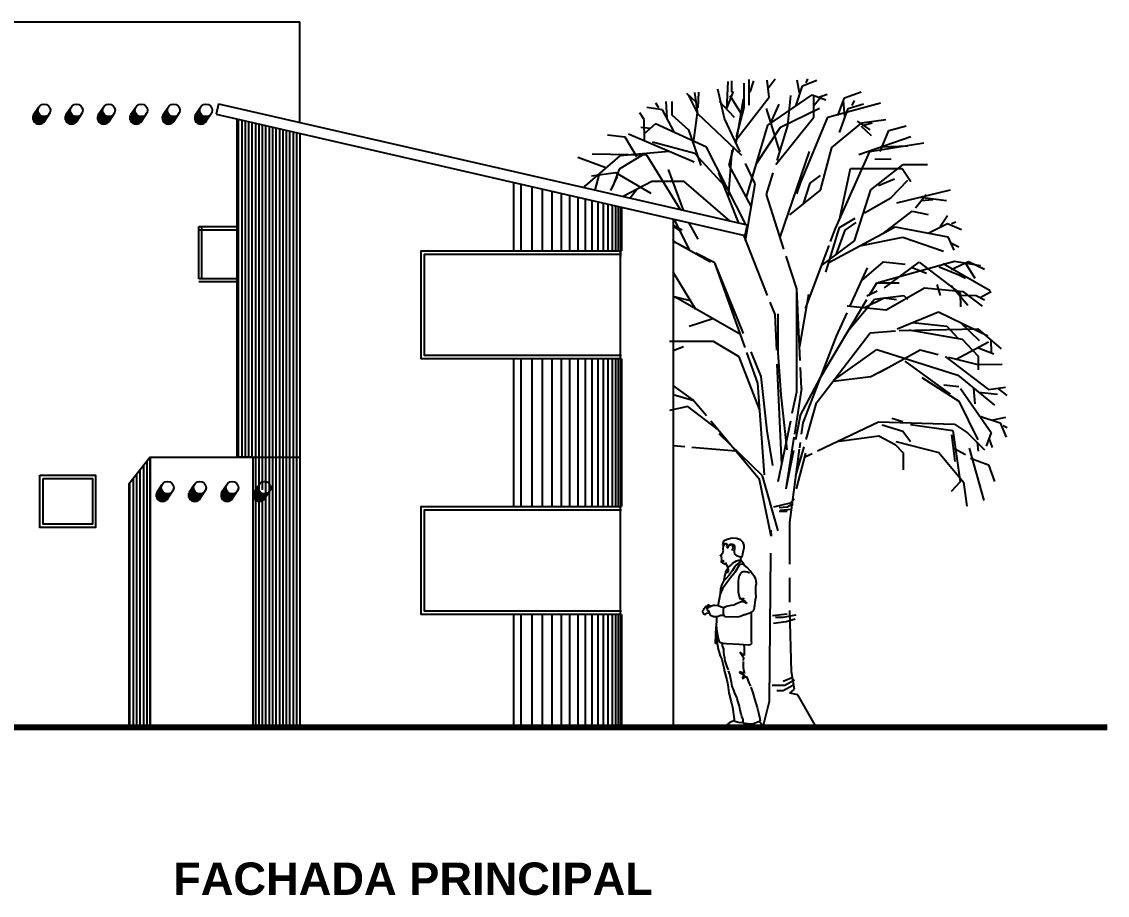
# Model space of a CAD drawing. Header units: millimetres. Extents: x -240.9 to -200.4, y 677.3 to 707.5.
# Drawn here: x -214.04 to -203.98, y 699.38 to 707.48 of the extents above; entities that cross this region are included whole.
import ezdxf

# ---------------------------------------------------------------- set-up
doc = ezdxf.new("R2010")
doc.units = ezdxf.units.MM
doc.header["$LTSCALE"] = 0.25
for name, color, linetype in [('curva', 146, 'Continuous'), ('muro 1', 216, 'Continuous'), ('muro 2', 142, 'Continuous'), ('sombra', 253, 'Continuous'), ('techo', 22, 'Continuous'), ('terreno', 156, 'Continuous'), ('texto', 242, 'Continuous'), ('ventanas', 160, 'Continuous')]:
    doc.layers.add(name, color=color, linetype=linetype)
doc.layers.add('guia', color=120, linetype='Continuous', plot=False)
doc.layers.add('linea de tierra', color=7, linetype='Continuous', lineweight=80)
doc.styles.add('fachada', font='swissbo.ttf')
pattern_1 = [(90, (-53.967741, 7.107776), (-0.0127, 8e-19), [])]
pattern_2 = [(90, (-55.1111, 10.607082), (-0.0127, 8e-19), [])]
pattern_3 = [(90, (-54.5111, 10.607082), (-0.0127, 8e-19), [])]

# ---------------------------------------------------------------- blocks, each defined once
blk = doc.blocks.new('H33')
at = {"linetype": 'Continuous'}
for p, q in [((-0.168, 1.721), (-0.179, 1.687)), ((-0.134, 1.737), (-0.168, 1.721)), ((-0.089, 1.748), (-0.134, 1.737)), ((-0.049, 1.745), (-0.089, 1.748)), ((-0.01, 1.733), (-0.049, 1.745)), ((0.012, 1.709), (-0.01, 1.733)), ((-0.197, 1.587), (-0.176, 1.612)), ((-0.179, 1.687), (-0.17, 1.68)), ((-0.176, 1.612), (-0.169, 1.639)), ((-0.171, 1.643), (-0.17, 1.68)), ((-0.169, 1.639), (-0.171, 1.643)), ((-0.17, 1.68), (-0.15, 1.703)), ((-0.15, 1.703), (-0.144, 1.699)), ((-0.144, 1.699), (-0.136, 1.684)), ((-0.136, 1.684), (-0.14, 1.669)), ((-0.14, 1.669), (-0.128, 1.658)), ((-0.128, 1.658), (-0.113, 1.688)), ((-0.113, 1.688), (-0.099, 1.696)), ((-0.099, 1.696), (-0.084, 1.694)), ((-0.096, 1.676), (-0.092, 1.681)), ((-0.092, 1.681), (-0.086, 1.681)), ((-0.087, 1.643), (-0.088, 1.634)), ((-0.081, 1.655), (-0.087, 1.643)), ((-0.086, 1.681), (-0.083, 1.676)), ((-0.084, 1.694), (-0.068, 1.682)), ((-0.083, 1.676), (-0.08, 1.665)), ((-0.08, 1.665), (-0.081, 1.655)), ((-0.066, 1.658), (-0.07, 1.627)), ((-0.07, 1.627), (-0.067, 1.602)), ((-0.068, 1.682), (-0.066, 1.658)), ((0.004, 1.575), (0.022, 1.663)), ((0.022, 1.68), (0.012, 1.709)), ((0.022, 1.663), (0.022, 1.68)), ((-0.196, 1.584), (-0.197, 1.587)), ((-0.185, 1.58), (-0.196, 1.584)), ((-0.189, 1.529), (-0.186, 1.532)), ((-0.175, 1.516), (-0.189, 1.529)), ((-0.187, 1.561), (-0.183, 1.563)), ((-0.184, 1.553), (-0.187, 1.561)), ((-0.187, 1.531), (-0.184, 1.553)), ((-0.186, 1.569), (-0.185, 1.58)), ((-0.183, 1.563), (-0.186, 1.569)), ((-0.186, 1.532), (-0.174, 1.537)), ((-0.156, 1.507), (-0.175, 1.516)), ((-0.174, 1.537), (-0.163, 1.542)), ((-0.141, 1.503), (-0.148, 1.523)), ((-0.103, 1.497), (-0.086, 1.514)), ((-0.086, 1.514), (-0.064, 1.531)), ((-0.067, 1.602), (-0.049, 1.589)), ((-0.064, 1.531), (-0.048, 1.538)), ((-0.027, 1.521), (-0.051, 1.5)), ((-0.049, 1.589), (-0.022, 1.58)), ((-0.048, 1.538), (-0.026, 1.545)), ((0, 1.537), (-0.027, 1.521)), ((-0.026, 1.545), (-0.007, 1.549)), ((-0.022, 1.58), (0.004, 1.575)), ((-0.007, 1.549), (-0.005, 1.576)), ((-0.007, 1.549), (0, 1.537)), ((0, 1.537), (0.021, 1.511)), ((0.021, 1.511), (0.008, 1.507)), ((-0.14, 1.505), (-0.156, 1.507)), ((-0.155, 1.396), (-0.146, 1.428)), ((-0.147, 1.437), (-0.145, 1.449)), ((-0.146, 1.428), (-0.147, 1.437)), ((-0.134, 1.428), (-0.146, 1.427)), ((-0.145, 1.449), (-0.135, 1.462)), ((-0.136, 1.494), (-0.141, 1.503)), ((-0.126, 1.476), (-0.136, 1.494)), ((-0.135, 1.462), (-0.129, 1.469)), ((-0.127, 1.446), (-0.134, 1.428)), ((-0.129, 1.469), (-0.126, 1.476)), ((-0.129, 1.469), (-0.126, 1.461)), ((-0.126, 1.461), (-0.127, 1.446)), ((-0.126, 1.476), (-0.103, 1.497)), ((-0.105, 1.424), (-0.117, 1.405)), ((-0.086, 1.45), (-0.105, 1.424)), ((-0.077, 1.416), (-0.103, 1.382)), ((-0.068, 1.479), (-0.086, 1.45)), ((-0.065, 1.431), (-0.077, 1.416)), ((-0.051, 1.5), (-0.068, 1.479)), ((-0.026, 1.493), (-0.065, 1.431)), ((-0.012, 1.504), (-0.029, 1.502)), ((-0.029, 1.502), (-0.024, 1.499)), ((-0.024, 1.499), (-0.026, 1.493)), ((-0.012, 1.421), (-0.025, 1.4)), ((0.008, 1.507), (-0.012, 1.504)), ((-0.001, 1.432), (-0.012, 1.421)), ((0.012, 1.438), (-0.001, 1.432)), ((0.034, 1.437), (0.012, 1.438)), ((0.023, 1.5), (0.016, 1.509)), ((0.052, 1.476), (0.023, 1.5)), ((0.054, 1.435), (0.034, 1.437)), ((0.079, 1.445), (0.052, 1.476)), ((0.073, 1.425), (0.054, 1.435)), ((0.097, 1.42), (0.079, 1.445)), ((0.117, 1.393), (0.097, 1.42)), ((-0.193, 1.278), (-0.18, 1.32)), ((-0.18, 1.32), (-0.162, 1.357)), ((-0.156, 1.311), (-0.179, 1.279)), ((-0.162, 1.357), (-0.155, 1.396)), ((-0.15, 1.369), (-0.162, 1.357)), ((-0.132, 1.343), (-0.156, 1.311)), ((-0.117, 1.405), (-0.15, 1.369)), ((-0.103, 1.382), (-0.132, 1.343)), ((-0.031, 1.375), (-0.034, 1.35)), ((-0.034, 1.35), (-0.034, 1.318)), ((-0.034, 1.318), (-0.033, 1.276)), ((-0.025, 1.4), (-0.031, 1.375)), ((0.13, 1.372), (0.117, 1.393)), ((0.135, 1.349), (0.13, 1.372)), ((0.132, 1.301), (0.137, 1.33)), ((0.137, 1.33), (0.135, 1.349)), ((-0.217, 1.121), (-0.197, 1.237)), ((-0.197, 1.237), (-0.193, 1.278)), ((-0.189, 1.252), (-0.197, 1.237)), ((-0.179, 1.279), (-0.189, 1.252)), ((-0.033, 1.276), (-0.032, 1.251)), ((-0.032, 1.251), (-0.026, 1.221)), ((-0.026, 1.221), (-0.02, 1.198)), ((0.129, 1.179), (0.133, 1.209)), ((0.13, 1.289), (0.132, 1.301)), ((0.13, 1.277), (0.13, 1.289)), ((0.132, 1.243), (0.13, 1.277)), ((0.133, 1.209), (0.132, 1.243)), ((-0.338, 1.113), (-0.341, 1.102)), ((-0.33, 1.118), (-0.338, 1.113)), ((-0.319, 1.117), (-0.33, 1.118)), ((-0.326, 1.101), (-0.319, 1.117)), ((-0.304, 1.108), (-0.321, 1.097)), ((-0.311, 1.134), (-0.319, 1.117)), ((-0.319, 1.117), (-0.292, 1.112)), ((-0.283, 1.116), (-0.311, 1.134)), ((-0.263, 1.124), (-0.304, 1.108)), ((-0.247, 1.126), (-0.263, 1.124)), ((-0.217, 1.121), (-0.247, 1.126)), ((-0.196, 1.112), (-0.217, 1.121)), ((-0.166, 1.102), (-0.196, 1.112)), ((-0.14, 1.115), (-0.166, 1.102)), ((-0.102, 1.124), (-0.14, 1.115)), ((-0.072, 1.129), (-0.102, 1.124)), ((-0.062, 1.137), (-0.072, 1.129)), ((-0.047, 1.139), (-0.062, 1.137)), ((-0.02, 1.153), (-0.047, 1.139)), ((-0.02, 1.198), (-0.011, 1.183)), ((-0.012, 1.157), (-0.02, 1.153)), ((0.008, 1.159), (-0.012, 1.157)), ((-0.011, 1.183), (0.003, 1.191)), ((0.009, 1.184), (-0.001, 1.176)), ((-0.001, 1.176), (0.001, 1.173)), ((0.001, 1.173), (0.019, 1.172)), ((0.003, 1.191), (0.021, 1.191)), ((0.024, 1.155), (0.008, 1.159)), ((0.021, 1.186), (0.009, 1.184)), ((0.019, 1.172), (0.033, 1.162)), ((0.021, 1.191), (0.021, 1.186)), ((0.044, 1.142), (0.024, 1.155)), ((0.033, 1.162), (0.045, 1.149)), ((0.045, 1.149), (0.044, 1.142)), ((0.117, 1.101), (0.12, 1.112)), ((0.12, 1.112), (0.123, 1.128)), ((0.123, 1.128), (0.129, 1.179)), ((-0.358, 1.081), (-0.366, 1.073)), ((-0.366, 1.073), (-0.351, 1.043)), ((-0.354, 1.081), (-0.358, 1.081)), ((-0.348, 1.097), (-0.355, 1.088)), ((-0.355, 1.088), (-0.354, 1.081)), ((-0.351, 1.043), (-0.349, 1.044)), ((-0.349, 1.044), (-0.345, 1.05)), ((-0.34, 1.097), (-0.348, 1.097)), ((-0.345, 1.05), (-0.341, 1.042)), ((-0.341, 1.102), (-0.34, 1.097)), ((-0.341, 1.042), (-0.336, 1.042)), ((-0.336, 1.042), (-0.331, 1.054)), ((-0.331, 1.054), (-0.306, 1.058)), ((-0.321, 1.097), (-0.326, 1.101)), ((-0.321, 1.097), (-0.32, 1.079)), ((-0.32, 1.079), (-0.305, 1.077)), ((-0.305, 1.077), (-0.306, 1.058)), ((-0.306, 1.058), (-0.294, 1.05)), ((-0.294, 1.05), (-0.296, 1.038)), ((-0.296, 1.038), (-0.26, 1.024)), ((-0.26, 1.024), (-0.239, 1.022)), ((-0.239, 1.022), (-0.228, 1.023)), ((-0.233, 1.022), (-0.234, 0.983)), ((-0.228, 1.023), (-0.194, 1.035)), ((-0.194, 1.035), (-0.166, 1.034)), ((-0.168, 1.09), (-0.166, 1.102)), ((-0.168, 1.075), (-0.168, 1.09)), ((-0.168, 1.055), (-0.168, 1.075)), ((-0.166, 1.034), (-0.168, 1.055)), ((-0.166, 1.034), (-0.161, 1.022)), ((-0.161, 1.022), (-0.037, 1.019)), ((-0.037, 1.019), (-0.011, 1.027)), ((-0.011, 1.027), (0.024, 1.04)), ((0.024, 1.04), (0.032, 1.041)), ((0.032, 1.041), (0.058, 1.052)), ((0.058, 1.052), (0.092, 1.063)), ((0.091, 0.932), (0.09, 1.062)), ((0.092, 1.063), (0.11, 1.074)), ((0.11, 1.074), (0.114, 1.082)), ((0.113, 1.092), (0.117, 1.101)), ((0.114, 1.082), (0.113, 1.092)), ((-0.244, 0.774), (-0.236, 0.927)), ((-0.234, 0.983), (-0.237, 0.944)), ((-0.237, 0.944), (-0.234, 0.91)), ((-0.234, 0.91), (-0.237, 0.823)), ((-0.234, 0.91), (-0.227, 0.867)), ((0.091, 0.808), (0.091, 0.932)), ((-0.237, 0.823), (-0.232, 0.791)), ((-0.227, 0.867), (-0.219, 0.819)), ((-0.219, 0.819), (-0.213, 0.797)), ((0.092, 0.795), (0.091, 0.808)), ((-0.227, 0.772), (-0.244, 0.774)), ((-0.232, 0.791), (-0.227, 0.772)), ((-0.227, 0.772), (-0.219, 0.72)), ((-0.219, 0.72), (-0.199, 0.659)), ((-0.213, 0.797), (-0.205, 0.788)), ((-0.205, 0.788), (-0.195, 0.781)), ((-0.195, 0.781), (-0.185, 0.778)), ((-0.185, 0.778), (-0.174, 0.777)), ((-0.178, 0.752), (-0.18, 0.778)), ((-0.166, 0.719), (-0.178, 0.752)), ((-0.174, 0.777), (-0.141, 0.772)), ((-0.166, 0.695), (-0.166, 0.719)), ((-0.141, 0.772), (-0.025, 0.767)), ((-0.025, 0.767), (0.067, 0.76)), ((0.021, 0.764), (0.023, 0.727)), ((0.023, 0.727), (0.024, 0.691)), ((0.067, 0.76), (0.082, 0.762)), ((0.082, 0.762), (0.089, 0.769)), ((0.089, 0.769), (0.094, 0.779)), ((0.094, 0.779), (0.092, 0.795)), ((-0.199, 0.659), (-0.184, 0.626)), ((-0.184, 0.626), (-0.177, 0.597)), ((-0.164, 0.664), (-0.166, 0.695)), ((-0.158, 0.638), (-0.164, 0.664)), ((-0.152, 0.612), (-0.158, 0.638)), ((-0.143, 0.585), (-0.152, 0.612)), ((-0.014, 0.693), (-0.015, 0.689)), ((-0.015, 0.689), (0.018, 0.643)), ((0.022, 0.662), (-0.014, 0.693)), ((0.015, 0.607), (0.014, 0.582)), ((0.018, 0.643), (0.015, 0.615)), ((0.024, 0.691), (0.022, 0.662)), ((-0.177, 0.597), (-0.165, 0.548)), ((-0.165, 0.548), (-0.159, 0.512)), ((-0.159, 0.512), (-0.139, 0.437)), ((-0.136, 0.557), (-0.143, 0.585)), ((-0.123, 0.528), (-0.136, 0.557)), ((-0.11, 0.489), (-0.121, 0.518)), ((0.026, 0.493), (-0.022, 0.509)), ((-0.022, 0.509), (-0.022, 0.504)), ((-0.022, 0.504), (0.027, 0.478)), ((0.014, 0.582), (0.015, 0.551)), ((0.015, 0.551), (0.02, 0.516)), ((0.02, 0.516), (0.027, 0.495)), ((-0.139, 0.437), (-0.129, 0.39)), ((-0.103, 0.457), (-0.11, 0.489)), ((-0.094, 0.413), (-0.103, 0.457)), ((-0.089, 0.376), (-0.094, 0.413)), ((0.027, 0.478), (0.003, 0.452)), ((0.003, 0.452), (0.008, 0.448)), ((0.008, 0.448), (0.042, 0.469)), ((0.027, 0.495), (0.026, 0.493)), ((0.042, 0.469), (0.053, 0.442)), ((0.053, 0.442), (0.066, 0.408)), ((0.066, 0.408), (0.08, 0.377)), ((-0.129, 0.39), (-0.119, 0.315)), ((-0.119, 0.315), (-0.098, 0.232)), ((-0.073, 0.339), (-0.089, 0.376)), ((-0.06, 0.304), (-0.073, 0.339)), ((-0.045, 0.275), (-0.06, 0.304)), ((0.084, 0.369), (0.096, 0.335)), ((0.096, 0.335), (0.104, 0.314)), ((0.104, 0.314), (0.111, 0.282)), ((-0.098, 0.232), (-0.084, 0.183)), ((-0.041, 0.261), (-0.045, 0.275)), ((-0.032, 0.229), (-0.041, 0.261)), ((-0.021, 0.191), (-0.032, 0.229)), ((0.111, 0.282), (0.117, 0.26)), ((0.117, 0.26), (0.143, 0.179)), ((-0.084, 0.183), (-0.07, 0.071)), ((-0.014, 0.154), (-0.021, 0.191)), ((-0.004, 0.121), (-0.014, 0.154)), ((0.002, 0.095), (-0.004, 0.121)), ((0.143, 0.179), (0.155, 0.13)), ((0.155, 0.13), (0.167, 0.078)), ((-0.218, 0.013), (-0.223, -0.009)), ((-0.149, 0.009), (-0.218, 0.013)), ((-0.109, 0.039), (-0.149, 0.009)), ((-0.072, 0.057), (-0.109, 0.039)), ((-0.07, 0.071), (-0.072, 0.057)), ((-0.061, 0.05), (-0.072, 0.057)), ((-0.041, 0.042), (-0.061, 0.05)), ((-0.015, 0.036), (-0.041, 0.042)), ((0.015, 0.04), (-0.015, 0.036)), ((0.012, 0.067), (0.002, 0.095)), ((0.015, 0.04), (0.012, 0.067)), ((0.016, 0.032), (0.015, 0.04)), ((0.031, 0.03), (0.016, 0.032)), ((0.058, 0.027), (0.031, 0.03)), ((0.083, 0.026), (0.058, 0.027)), ((0.058, 0.027), (0.067, -0.009)), ((0.067, -0.009), (0.07, 0.026)), ((0.118, 0.031), (0.083, 0.026)), ((0.147, 0.042), (0.118, 0.031)), ((0.164, 0.05), (0.147, 0.042)), ((0.164, 0.05), (0.172, 0.057)), ((0.187, 0.018), (0.164, 0.05)), ((0.167, 0.078), (0.172, 0.057)), ((0.197, 0.001), (0.187, 0.018)), ((0.197, -0.009), (0.197, 0.001))]:
    blk.add_line(p, q, dxfattribs=at)

msp = doc.modelspace()

# ---------------------------------------------------------------- hatches: boundary and pattern name
at = {"layer": 'sombra', "ltscale": 0.25}
h = msp.add_hatch(dxfattribs=at)
h.set_pattern_fill('LINE', color=256, scale=0.004, angle=90, style=0)
h.set_pattern_definition(pattern_2)
h.paths.add_polyline_path([(-213.787, 706.618, -0.697125), (-213.889, 706.655, -0.111464), (-213.884, 706.68), (-213.929, 706.613, 0.987212), (-213.827, 706.557, 0.012186), (-213.826, 706.56, 0.00705), (-213.825, 706.561)])
h = msp.add_hatch(dxfattribs=at)
h.set_pattern_fill('LINE', color=256, scale=0.004, angle=90, style=0)
h.set_pattern_definition(pattern_2)
h.paths.add_polyline_path([(-213.487, 706.618, -0.697125), (-213.589, 706.655, -0.111464), (-213.584, 706.68), (-213.629, 706.613, 0.987212), (-213.527, 706.557, 0.012186), (-213.526, 706.56, 0.00705), (-213.525, 706.561)])
h = msp.add_hatch(dxfattribs=at)
h.set_pattern_fill('LINE', color=256, scale=0.004, angle=90, style=0)
h.set_pattern_definition(pattern_2)
h.paths.add_polyline_path([(-213.187, 706.618, -0.697125), (-213.289, 706.655, -0.111464), (-213.284, 706.68), (-213.329, 706.613, 0.987212), (-213.227, 706.557, 0.012186), (-213.226, 706.56, 0.00705), (-213.225, 706.561)])
h = msp.add_hatch(dxfattribs=at)
h.set_pattern_fill('LINE', color=256, scale=0.004, angle=90, style=0)
h.set_pattern_definition(pattern_3)
h.paths.add_polyline_path([(-212.887, 706.618, -0.697125), (-212.989, 706.655, -0.111464), (-212.984, 706.68), (-213.029, 706.613, 0.987212), (-212.927, 706.557, 0.012186), (-212.926, 706.56, 0.00705), (-212.925, 706.561)])
h = msp.add_hatch(dxfattribs=at)
h.set_pattern_fill('LINE', color=256, scale=0.004, angle=90, style=0)
h.set_pattern_definition(pattern_3)
h.paths.add_polyline_path([(-212.587, 706.618, -0.697125), (-212.689, 706.655, -0.111464), (-212.684, 706.68), (-212.729, 706.613, 0.987212), (-212.627, 706.557, 0.012186), (-212.626, 706.56, 0.00705), (-212.625, 706.561)])
h = msp.add_hatch(dxfattribs=at)
h.set_pattern_fill('LINE', color=256, scale=0.004, angle=90, style=0)
h.set_pattern_definition([(90, (-54.2111, 10.607082), (-0.0127, 8e-19), [])])
h.paths.add_polyline_path([(-212.287, 706.618, -0.697125), (-212.389, 706.655, -0.111464), (-212.384, 706.68), (-212.429, 706.613, 0.987212), (-212.327, 706.557, 0.012186), (-212.326, 706.56, 0.00705), (-212.325, 706.561)])
h = msp.add_hatch(dxfattribs=at)
h.set_pattern_fill('LINE', color=256, scale=0.01, angle=90, style=0)
h.set_pattern_definition([(90, (-73.94795, 7.18699), (-0.03175, 2e-18), [])])
h.paths.add_polyline_path([(-212.043, 703.438), (-211.894, 703.438), (-211.461, 703.438), (-211.461, 706.44), (-212.043, 706.574)])
h.paths.add_polyline_path([(-211.461, 703.438), (-211.894, 703.438), (-211.894, 700.937), (-211.461, 700.937)])
h.paths.add_polyline_path([(-211.879, 703.123), (-211.886, 703.113, 19.212031)], flags=16)
h = msp.add_hatch(dxfattribs=at)
h.set_pattern_fill('LINE', color=256, scale=0.01, angle=90, style=0)
h.set_pattern_definition([(90, (-53.96774, 7.107776), (-0.03175, 2e-18), [])])
h.paths.add_polyline_path([(-213.047, 700.937), (-212.848, 700.937), (-212.848, 703.438), (-213.047, 703.189)])
h = msp.add_hatch(dxfattribs=at)
h.set_pattern_fill('LINE', color=256, scale=0.004, angle=90, style=0)
h.set_pattern_definition(pattern_1)
h.paths.add_polyline_path([(-212.644, 703.118, -0.697125), (-212.746, 703.156, -0.111464), (-212.74, 703.181), (-212.786, 703.113, 0.987212), (-212.684, 703.058, 0.012186), (-212.682, 703.06, 0.00705), (-212.682, 703.062)])
h = msp.add_hatch(dxfattribs=at)
h.set_pattern_fill('LINE', color=256, scale=0.004, angle=90, style=0)
h.set_pattern_definition(pattern_1)
h.paths.add_polyline_path([(-212.344, 703.118, -0.697125), (-212.446, 703.156, -0.111464), (-212.44, 703.181), (-212.486, 703.113, 0.987212), (-212.384, 703.058, 0.012186), (-212.382, 703.06, 0.00705), (-212.382, 703.062)])
h = msp.add_hatch(dxfattribs=at)
h.set_pattern_fill('LINE', color=256, scale=0.004, angle=90, style=0)
h.set_pattern_definition(pattern_1)
h.paths.add_polyline_path([(-212.044, 703.118, -0.697125), (-212.146, 703.156, -0.111464), (-212.14, 703.181), (-212.186, 703.113, 0.987212), (-212.084, 703.058, 0.012186), (-212.082, 703.06, 0.00705), (-212.082, 703.062)])
h = msp.add_hatch(dxfattribs=at)
h.set_pattern_fill('LINE', color=256, scale=0.006, angle=90, style=0)
h.set_pattern_definition([(90, (-53.967741, 7.107776), (-0.01905, 1e-18), [])])
h.paths.add_polyline_path([(-211.744, 703.118, -0.697125), (-211.846, 703.156, -0.111464), (-211.84, 703.181), (-211.886, 703.113, 0.987212), (-211.784, 703.058, 0.012186), (-211.782, 703.06, 0.00705), (-211.782, 703.062)])

# ---------------------------------------------------------------- linework, layer by layer
at = {"color": 104}
for p, q in [((-207.502, 706.662), (-207.492, 706.923)), ((-207.458, 706.823), (-207.458, 706.93)), ((-207.341, 706.681), (-207.343, 706.907)), ((-207.296, 706.704), (-207.296, 706.941)), ((-207.288, 706.823), (-207.254, 706.93)), ((-207.111, 706.777), (-207.129, 706.935)), ((-207.12, 706.862), (-207.054, 706.946)), ((-206.828, 706.817), (-206.852, 706.935)), ((-206.802, 706.883), (-206.668, 706.935)), ((-206.754, 706.948), (-206.771, 706.909)), ((-207.788, 706.731), (-207.875, 706.811)), ((-207.776, 706.633), (-207.855, 706.792)), ((-207.773, 706.624), (-207.8, 706.82)), ((-207.769, 706.677), (-207.763, 706.823)), ((-207.525, 706.578), (-207.587, 706.851)), ((-207.501, 706.68), (-207.44, 706.829)), ((-207.122, 706.518), (-206.711, 706.798)), ((-206.936, 706.513), (-206.911, 706.792)), ((-206.864, 706.694), (-206.802, 706.883)), ((-206.711, 706.798), (-206.585, 706.751)), ((-206.696, 706.7), (-206.62, 706.792)), ((-206.696, 706.592), (-206.696, 706.792)), ((-206.657, 706.775), (-206.572, 706.806)), ((-206.411, 706.772), (-206.257, 706.826)), ((-208.164, 706.724), (-208.136, 706.681)), ((-208.057, 706.587), (-208.066, 706.737)), ((-208.01, 706.611), (-208.01, 706.736)), ((-207.432, 706.59), (-207.572, 706.736)), ((-207.371, 706.625), (-207.471, 706.788)), ((-207.421, 706.379), (-207.111, 706.777)), ((-207.417, 706.35), (-207.348, 706.762)), ((-207.094, 706.54), (-207.018, 706.713)), ((-206.567, 706.593), (-206.08, 706.724)), ((-206.475, 706.606), (-206.411, 706.772)), ((-206.41, 706.596), (-206.421, 706.746)), ((-206.377, 706.673), (-206.237, 706.715)), ((-206.322, 706.746), (-206.343, 706.699)), ((-208.269, 706.569), (-208.309, 706.631)), ((-208.1, 706.66), (-208.244, 706.682)), ((-207.987, 706.449), (-208.1, 706.66)), ((-207.855, 706.471), (-208.01, 706.611)), ((-207.813, 706.355), (-207.776, 706.633)), ((-207.363, 706.236), (-207.773, 706.624)), ((-207.413, 706.41), (-207.341, 706.681)), ((-207.011, 706.273), (-207.135, 706.672)), ((-207.049, 706.153), (-206.696, 706.592)), ((-207.004, 706.5), (-206.645, 706.676)), ((-206.82, 705.98), (-206.567, 706.593)), ((-206.46, 706.449), (-206.377, 706.673)), ((-208.209, 706.485), (-208.299, 706.496)), ((-208.163, 706.53), (-208.272, 706.434)), ((-208.265, 706.369), (-208.269, 706.569)), ((-207.69, 706.313), (-208.163, 706.53)), ((-207.38, 706.271), (-207.525, 706.578)), ((-207.321, 705.85), (-207.122, 706.518)), ((-207.228, 706.162), (-207.004, 706.5)), ((-207.037, 706.189), (-206.936, 706.513)), ((-206.529, 706.31), (-206.252, 706.538)), ((-206.296, 706.553), (-206.176, 706.473)), ((-206.257, 706.508), (-206.166, 706.423)), ((-206.252, 706.538), (-206.029, 706.569)), ((-206.245, 706.515), (-206.157, 706.538)), ((-206, 706.469), (-205.84, 706.511)), ((-208.446, 706.406), (-208.609, 706.426)), ((-208.337, 706.224), (-208.446, 706.406)), ((-207.807, 706.174), (-208.415, 706.434)), ((-207.74, 706.145), (-207.855, 706.473)), ((-206.278, 706.246), (-205.798, 706.411)), ((-206.082, 706.274), (-206, 706.469)), ((-207.799, 706.256), (-208.193, 706.361)), ((-207.327, 705.595), (-207.69, 706.313)), ((-207.482, 706.148), (-207.438, 706.314)), ((-206.635, 705.914), (-206.529, 706.31)), ((-206.176, 706.274), (-205.677, 706.355)), ((-206.066, 706.318), (-205.826, 706.325)), ((-208.623, 706.122), (-208.883, 706.219)), ((-208.495, 706.234), (-208.815, 705.956)), ((-208.245, 706.238), (-208.75, 706.249)), ((-208.267, 706.253), (-208.501, 706.108)), ((-208.037, 706.272), (-208.495, 706.234)), ((-207.931, 705.733), (-208.245, 706.238)), ((-207.488, 705.914), (-207.799, 706.256)), ((-207.488, 705.853), (-207.455, 706.286)), ((-207.009, 705.48), (-206.736, 706.274)), ((-206.496, 705.558), (-206.176, 706.274)), ((-206.132, 706.205), (-205.98, 706.201)), ((-208.501, 706.108), (-208.559, 705.953)), ((-207.906, 705.728), (-208.044, 706.105)), ((-207.276, 705.766), (-207.482, 706.148)), ((-207.24, 705.973), (-207.329, 706.162)), ((-206.459, 705.639), (-206.357, 706.116)), ((-206.357, 706.116), (-205.877, 706.116)), ((-206.169, 705.917), (-205.868, 706.154)), ((-205.877, 706.116), (-205.797, 705.996)), ((-205.868, 706.154), (-205.644, 706.154)), ((-208.533, 706.076), (-208.756, 706.045)), ((-208.687, 706.067), (-208.725, 705.915)), ((-208.52, 706.04), (-208.582, 705.911)), ((-208.203, 705.883), (-208.533, 706.076)), ((-208.197, 705.996), (-208.465, 705.856)), ((-207.897, 705.996), (-208.197, 705.996)), ((-207.473, 705.628), (-207.897, 705.996)), ((-207.391, 705.609), (-207.576, 706.076)), ((-207.135, 705.876), (-207.073, 706.075)), ((-206.729, 705.981), (-206.635, 706.051)), ((-206.096, 705.958), (-205.948, 706.02)), ((-205.984, 705.845), (-205.825, 706.006)), ((-208.815, 705.956), (-208.827, 705.939)), ((-208.335, 705.924), (-208.398, 705.84)), ((-207.331, 705.449), (-207.24, 705.973)), ((-206.918, 705.687), (-206.635, 705.914)), ((-206.854, 705.88), (-206.82, 705.98)), ((-206.792, 705.788), (-206.729, 705.981)), ((-206.32, 705.445), (-206.169, 705.917)), ((-205.928, 705.796), (-205.431, 705.919)), ((-206.974, 705.369), (-207.135, 705.876)), ((-206.226, 705.704), (-205.984, 705.845)), ((-205.753, 705.75), (-205.654, 705.875)), ((-205.708, 705.85), (-205.468, 705.818)), ((-205.7, 705.818), (-205.594, 705.829)), ((-206.055, 705.513), (-205.786, 705.721)), ((-205.786, 705.721), (-205.636, 705.689)), ((-207.917, 705.545), (-208, 705.587)), ((-207.85, 705.362), (-207.987, 705.644)), ((-207.83, 705.571), (-207.856, 705.614)), ((-206.46, 705.568), (-206.312, 705.654)), ((-206.406, 705.543), (-206.304, 705.615)), ((-205.637, 705.517), (-205.459, 705.607)), ((-205.524, 705.579), (-205.459, 705.68)), ((-205.459, 705.607), (-205.328, 705.549)), ((-205.38, 705.619), (-205.42, 705.604)), ((-207.936, 705.539), (-208, 705.58)), ((-207.77, 705.459), (-207.83, 705.571)), ((-207.125, 704.939), (-207.346, 705.497)), ((-207.311, 705.564), (-207.317, 705.575)), ((-206.585, 705.153), (-206.46, 705.568)), ((-206.557, 705.243), (-205.944, 705.575)), ((-206.541, 705.438), (-206.496, 705.558)), ((-206.49, 705.316), (-206.406, 705.543)), ((-205.944, 705.575), (-205.455, 705.483)), ((-207.99, 705.436), (-208, 705.457)), ((-207.85, 705.362), (-208, 705.44)), ((-207.654, 705.246), (-207.99, 705.436)), ((-206.775, 704.819), (-206.555, 705.401)), ((-206.627, 705.212), (-206.32, 705.445)), ((-206.271, 705.398), (-205.873, 705.479)), ((-205.873, 705.479), (-205.496, 705.35)), ((-205.455, 705.483), (-205.399, 705.36)), ((-205.433, 705.429), (-205.352, 705.39)), ((-207.615, 705.24), (-207.79, 705.331)), ((-206.855, 705.001), (-206.952, 705.303)), ((-207.349, 704.587), (-207.615, 705.24)), ((-207.334, 704.456), (-207.615, 705.24)), ((-206.36, 704.841), (-206.199, 705.196)), ((-206.253, 705.077), (-206.05, 705.251)), ((-206.114, 705.055), (-205.393, 705.256)), ((-206.05, 705.251), (-205.85, 705.229)), ((-206.041, 705.01), (-205.721, 705.247)), ((-205.793, 705.2), (-205.652, 705.145)), ((-205.721, 705.247), (-205.34, 704.956)), ((-205.535, 705.203), (-205.352, 705.131)), ((-205.499, 705.236), (-205.062, 704.984)), ((-205.425, 705.179), (-205.262, 705.252)), ((-205.393, 705.256), (-205.153, 705.217)), ((-205.29, 705.239), (-205.203, 705.1)), ((-205.262, 705.252), (-205.114, 705.182)), ((-207.79, 704.809), (-208, 705.156)), ((-205.352, 705.131), (-205.292, 705.1)), ((-206.823, 704.334), (-206.855, 705.001)), ((-206.855, 704.046), (-206.855, 705.001)), ((-206.206, 704.934), (-206.11, 704.982)), ((-206.183, 704.938), (-206.114, 705.055)), ((-206.114, 705.055), (-205.906, 705.055)), ((-206.026, 704.804), (-205.672, 705.009)), ((-205.672, 705.009), (-205.314, 704.974)), ((-205.556, 705.039), (-205.524, 704.939)), ((-205.425, 705.032), (-205.27, 704.847)), ((-207.839, 704.89), (-208, 704.93)), ((-207.976, 704.921), (-208, 704.917)), ((-207.377, 704.576), (-207.976, 704.921)), ((-206.634, 704.177), (-206.205, 704.901)), ((-206.372, 704.619), (-206.134, 704.903)), ((-206.226, 704.826), (-206.046, 704.917)), ((-206.134, 704.903), (-205.863, 704.939)), ((-206.046, 704.917), (-205.93, 704.901)), ((-205.863, 704.939), (-205.829, 704.903)), ((-205.349, 704.941), (-205.193, 704.938)), ((-205.34, 704.956), (-205.336, 704.833)), ((-205.314, 704.974), (-205.136, 704.838)), ((-205.193, 704.938), (-205.113, 704.898)), ((-205.154, 704.919), (-205.052, 704.974)), ((-207.055, 704.762), (-207.1, 704.875)), ((-206.387, 704.843), (-206.026, 704.804)), ((-205.924, 704.628), (-205.54, 704.786)), ((-205.54, 704.786), (-205.084, 704.563)), ((-207.632, 704.723), (-207.851, 704.652)), ((-207.041, 704.431), (-207.055, 704.762)), ((-206.486, 704.561), (-206.388, 704.777)), ((-205.783, 704.687), (-205.465, 704.653)), ((-205.338, 704.688), (-205.164, 704.521)), ((-206.672, 703.944), (-206.175, 704.591)), ((-206.175, 704.591), (-205.938, 704.61)), ((-205.905, 704.613), (-205.177, 704.63)), ((-205.817, 704.62), (-205.323, 704.533)), ((-205.465, 704.653), (-205.361, 704.543)), ((-205.177, 704.63), (-204.96, 704.445)), ((-207.627, 704.512), (-208.035, 704.512)), ((-207.39, 704.37), (-207.627, 704.512)), ((-206.796, 703.758), (-206.486, 704.561)), ((-205.377, 704.348), (-205.078, 704.51)), ((-205.323, 704.533), (-205.172, 704.376)), ((-205.057, 704.528), (-205.052, 704.407)), ((-207.904, 704.461), (-208, 704.424)), ((-207.216, 704.126), (-207.317, 704.41)), ((-207.185, 704.186), (-207.278, 704.415)), ((-206.51, 704.154), (-206.114, 704.437)), ((-206.114, 704.437), (-205.363, 704.198)), ((-206.09, 704.223), (-205.71, 704.433)), ((-205.71, 704.433), (-205.543, 704.391)), ((-205.178, 704.456), (-205.028, 704.397)), ((-207.197, 703.874), (-207.39, 704.37)), ((-206.994, 703.372), (-207.036, 704.303)), ((-205.854, 704.33), (-205.433, 704.023)), ((-205.478, 704.374), (-205.078, 704.067)), ((-205.448, 704.366), (-205.176, 704.297)), ((-205.176, 704.297), (-204.95, 704.3)), ((-205.172, 704.376), (-205.172, 704.25)), ((-207.128, 703.683), (-207.185, 704.186)), ((-206.822, 703.823), (-206.634, 704.177)), ((-206.811, 704.075), (-206.82, 704.272)), ((-206.518, 704.144), (-206.169, 704.186)), ((-206.169, 704.186), (-206.019, 704.265)), ((-205.694, 704.179), (-205.354, 703.957)), ((-205.363, 704.198), (-205.021, 703.921)), ((-207.82, 703.974), (-208, 704.104)), ((-207.153, 703.274), (-207.216, 704.126)), ((-206.811, 704.075), (-206.877, 703.652)), ((-205.493, 704.11), (-205.352, 704.093)), ((-205.337, 704.076), (-205.053, 703.668)), ((-205.215, 704.077), (-205.203, 703.935)), ((-205.078, 704.067), (-204.92, 704.087)), ((-204.993, 704.078), (-204.909, 704.012)), ((-207.809, 703.96), (-208, 704.018)), ((-207.692, 703.821), (-207.82, 703.974)), ((-206.897, 703.846), (-206.855, 704.046)), ((-205.171, 704.042), (-204.993, 704.023)), ((-207.865, 703.908), (-208.035, 703.873)), ((-207.59, 703.698), (-207.865, 703.908)), ((-206.768, 703.602), (-206.672, 703.944)), ((-205.354, 703.957), (-205.175, 703.601)), ((-207.199, 703.233), (-207.652, 703.773)), ((-207.027, 703.213), (-206.911, 703.775)), ((-206.822, 703.823), (-206.866, 703.6)), ((-205.973, 703.802), (-205.872, 703.769)), ((-205.159, 703.82), (-204.969, 703.759)), ((-205.035, 703.785), (-204.917, 703.81)), ((-207.078, 703.363), (-207.128, 703.683)), ((-206.81, 703.651), (-206.796, 703.758)), ((-206.663, 703.497), (-206.096, 703.767)), ((-206.096, 703.767), (-205.393, 703.744)), ((-206.064, 703.739), (-205.871, 703.679)), ((-205.871, 703.679), (-205.799, 703.585)), ((-205.802, 703.741), (-205.408, 703.685)), ((-205.408, 703.685), (-205.34, 703.211)), ((-205.393, 703.744), (-205.272, 703.665)), ((-204.969, 703.759), (-204.915, 703.626)), ((-204.903, 703.712), (-204.943, 703.73)), ((-206.881, 703.626), (-206.956, 703.147)), ((-206.827, 703.525), (-206.821, 703.575)), ((-206.482, 703.584), (-206.094, 703.636)), ((-206.094, 703.636), (-205.944, 703.557)), ((-205.936, 703.584), (-205.539, 703.481)), ((-205.42, 703.646), (-205.391, 703.4)), ((-205.272, 703.665), (-205.113, 703.506)), ((-205.184, 703.577), (-205.172, 703.494)), ((-205.053, 703.668), (-205.099, 703.541)), ((-205.075, 703.614), (-205.044, 703.529)), ((-207.891, 703.534), (-208, 703.543)), ((-207.418, 703.495), (-207.828, 703.529)), ((-206.886, 703.501), (-206.956, 703.147)), ((-206.92, 702.832), (-206.829, 703.513)), ((-206.862, 703.268), (-206.786, 703.536)), ((-206.785, 703.44), (-206.712, 703.474)), ((-205.944, 703.557), (-205.868, 703.479)), ((-205.868, 703.479), (-205.868, 703.321)), ((-205.539, 703.481), (-205.309, 703.207)), ((-205.406, 703.527), (-205.292, 703.463)), ((-205.257, 703.522), (-205.121, 703.036)), ((-206.842, 703.413), (-206.825, 703.421)), ((-205.244, 703.429), (-205.077, 703.367)), ((-205.077, 703.367), (-205.021, 703.214)), ((-207.092, 702.708), (-207.199, 703.233)), ((-205.34, 703.211), (-205.423, 703.12)), ((-205.309, 703.207), (-205.277, 702.984)), ((-207.018, 702.974), (-206.943, 702.979)), ((-206.943, 702.979), (-206.887, 703.011)), ((-207.019, 702.938), (-206.943, 702.938)), ((-206.92, 702.448), (-206.92, 702.832)), ((-207.095, 702.763), (-207.092, 702.708)), ((-207.106, 701.177), (-207.096, 702.548)), ((-206.92, 702.094), (-206.92, 702.32)), ((-206.98, 701.955), (-206.86, 701.978)), ((-206.905, 701.45), (-206.92, 702.018)), ((-207.053, 701.955), (-206.98, 701.955)), ((-206.875, 701.287), (-206.905, 701.45)), ((-206.92, 701.252), (-206.875, 701.287)), ((-207.168, 700.93), (-207.106, 701.177)), ((-206.845, 701.237), (-206.92, 701.252)), ((-206.684, 700.955), (-206.845, 701.237))]:
    msp.add_line(p, q, dxfattribs=at)
at = {"color": 3}
for p, q in [((-206.827, 704.469), (-206.742, 704.95)), ((-207.028, 704.409), (-207.028, 704.769)), ((-206.999, 704.018), (-207.028, 704.409)), ((-206.943, 703.507), (-206.999, 704.018)), ((-207.172, 703.266), (-207.574, 703.657)), ((-206.856, 703.146), (-206.77, 703.477)), ((-207.028, 702.755), (-207.172, 703.266)), ((-207.068, 702.979), (-206.912, 703.016)), ((-206.912, 703.016), (-206.877, 703.053)), ((-207.008, 702.948), (-206.902, 702.958)), ((-207.08, 701.971), (-206.943, 701.986)), ((-207.071, 701.901), (-206.952, 701.917)), ((-206.952, 701.917), (-206.869, 701.94)), ((-206.98, 701.362), (-206.89, 701.4)), ((-206.965, 701.325), (-206.875, 701.375)), ((-207.084, 701.325), (-206.965, 701.325)), ((-207.04, 701.275), (-206.98, 701.275)), ((-206.98, 701.275), (-206.89, 701.325))]:
    msp.add_line(p, q, dxfattribs=at)
at = {"layer": 'curva', "ltscale": 0.25}
for p, q in [((-209.48, 705.986), (-209.48, 705.352)), ((-209.411, 705.97), (-209.411, 705.352)), ((-209.311, 705.947), (-209.311, 705.352)), ((-209.215, 705.925), (-209.215, 705.352)), ((-209.125, 705.904), (-209.125, 705.352)), ((-209.04, 705.885), (-209.04, 705.352)), ((-208.96, 705.867), (-208.96, 705.352)), ((-208.885, 705.849), (-208.885, 705.352)), ((-208.815, 705.833), (-208.815, 705.352)), ((-208.755, 705.82), (-208.755, 705.352)), ((-208.7, 705.807), (-208.7, 705.352)), ((-208.65, 705.795), (-208.65, 705.352)), ((-208.605, 705.785), (-208.605, 705.352)), ((-208.565, 705.776), (-208.565, 705.352)), ((-208.535, 705.769), (-208.535, 705.352)), ((-208.51, 705.763), (-208.51, 705.352)), ((-208.49, 705.759), (-208.49, 705.352)), ((-208.48, 705.757), (-208.48, 705.352)), ((-209.48, 704.352), (-209.48, 702.981)), ((-209.411, 704.352), (-209.411, 702.981)), ((-209.311, 704.352), (-209.311, 702.981)), ((-209.215, 704.352), (-209.215, 702.981)), ((-209.125, 704.352), (-209.125, 702.981)), ((-209.04, 704.352), (-209.04, 702.981)), ((-208.96, 704.352), (-208.96, 702.981)), ((-208.885, 704.352), (-208.885, 702.981)), ((-208.815, 704.352), (-208.815, 702.981)), ((-208.755, 704.352), (-208.755, 702.981)), ((-208.7, 704.352), (-208.7, 702.981)), ((-208.65, 704.352), (-208.65, 702.981)), ((-208.605, 704.352), (-208.605, 702.981)), ((-208.565, 704.352), (-208.565, 702.981)), ((-208.535, 704.352), (-208.535, 702.981)), ((-208.51, 704.352), (-208.51, 702.981)), ((-208.49, 704.352), (-208.49, 702.981)), ((-208.48, 704.352), (-208.48, 702.981)), ((-209.48, 701.981), (-209.48, 700.937)), ((-209.411, 701.981), (-209.411, 700.937)), ((-209.311, 701.981), (-209.311, 700.937)), ((-209.215, 701.981), (-209.215, 700.937)), ((-209.125, 701.981), (-209.125, 700.937)), ((-209.04, 701.981), (-209.04, 700.937)), ((-208.96, 701.981), (-208.96, 700.937)), ((-208.885, 701.981), (-208.885, 700.937)), ((-208.815, 701.981), (-208.815, 700.937)), ((-208.755, 701.981), (-208.755, 700.937)), ((-208.7, 701.981), (-208.7, 700.937)), ((-208.65, 701.981), (-208.65, 700.937)), ((-208.605, 701.981), (-208.605, 700.937)), ((-208.565, 701.981), (-208.565, 700.937)), ((-208.535, 701.981), (-208.535, 700.937)), ((-208.51, 701.981), (-208.51, 700.937)), ((-208.49, 701.981), (-208.49, 700.937)), ((-208.48, 701.981), (-208.48, 700.937))]:
    msp.add_line(p, q, dxfattribs=at)
at = {"layer": 'guia', "ltscale": 0.25}
for points in [[(-213.882, 706.682), (-213.929, 706.613)], [(-213.778, 706.631), (-213.829, 706.555)], [(-213.582, 706.682), (-213.629, 706.613)], [(-213.478, 706.631), (-213.529, 706.555)], [(-213.282, 706.682), (-213.329, 706.613)], [(-213.178, 706.631), (-213.229, 706.555)], [(-212.982, 706.682), (-213.029, 706.613)], [(-212.878, 706.631), (-212.929, 706.555)], [(-212.682, 706.682), (-212.729, 706.613)], [(-212.578, 706.631), (-212.629, 706.555)], [(-212.382, 706.682), (-212.429, 706.613)], [(-212.278, 706.631), (-212.329, 706.555)], [(-211.461, 706.44), (-211.461, 700.937), (-211.894, 700.937), (-211.894, 703.438), (-212.043, 703.438), (-212.043, 706.574)], [(-212.848, 703.438), (-213.047, 703.189), (-213.047, 700.937), (-212.848, 700.937), (-212.848, 703.438)], [(-212.739, 703.183), (-212.786, 703.113)], [(-212.439, 703.183), (-212.486, 703.113)], [(-212.139, 703.183), (-212.186, 703.113)], [(-211.839, 703.183), (-211.886, 703.113)], [(-212.635, 703.131), (-212.686, 703.056)], [(-212.335, 703.131), (-212.386, 703.056)], [(-212.035, 703.131), (-212.086, 703.056)], [(-211.735, 703.131), (-211.786, 703.056)]]:
    msp.add_lwpolyline(points, dxfattribs=at)
for centre in [(-213.878, 706.585), (-213.578, 706.585), (-213.278, 706.585), (-212.978, 706.585), (-212.678, 706.585), (-212.378, 706.585), (-212.734, 703.086), (-212.434, 703.086), (-212.134, 703.086), (-211.834, 703.086)]:
    msp.add_arc(centre, 0.058, 140.1987, 335.0506, dxfattribs=at)
at = {"layer": 'linea de tierra', "ltscale": 0.25}
msp.add_line((-215.442, 700.937), (-203.976, 700.937), dxfattribs=at)
at = {"layer": 'muro 1', "ltscale": 0.25}
msp.add_line((-211.461, 706.44), (-211.461, 700.937), dxfattribs=at)
at = {"layer": 'muro 2', "ltscale": 0.25}
for p, q in [((-214.165, 707.477), (-211.461, 707.477)), ((-211.461, 706.543), (-211.461, 707.477)), ((-208, 705.646), (-208, 700.937)), ((-212.848, 703.438), (-211.461, 703.438)), ((-212.848, 703.438), (-212.848, 700.937))]:
    msp.add_line(p, q, dxfattribs=at)
at = {"layer": 'techo', "ltscale": 0.25}
for p, q in [((-212.215, 706.716), (-212.237, 706.618)), ((-212.215, 706.716), (-207.313, 705.592)), ((-212.237, 706.618), (-207.336, 705.494)), ((-207.313, 705.592), (-207.336, 705.494))]:
    msp.add_line(p, q, dxfattribs=at)
at = {"layer": 'ventanas', "ltscale": 0.25}
for p, q in [((-212.398, 705.577), (-212.043, 705.577)), ((-212.398, 705.094), (-212.398, 705.577)), ((-212.398, 705.547), (-212.043, 705.547)), ((-212.368, 705.094), (-212.368, 705.577)), ((-208.49, 705.352), (-208.49, 705.299)), ((-208.49, 704.352), (-208.49, 705.352)), ((-212.043, 705.094), (-212.398, 705.094)), ((-212.043, 705.064), (-212.398, 705.064)), ((-208.49, 701.981), (-208.49, 702.981))]:
    msp.add_line(p, q, dxfattribs=at)
for points in [[(-208.48, 704.352), (-210.336, 704.352), (-210.336, 705.352), (-208.48, 705.352)], [(-208.48, 704.382), (-210.306, 704.382), (-210.306, 705.322), (-208.48, 705.322)], [(-208.48, 701.981), (-210.336, 701.981), (-210.336, 702.981), (-208.48, 702.981)], [(-208.48, 702.011), (-210.306, 702.011), (-210.306, 702.951), (-208.48, 702.951)]]:
    msp.add_lwpolyline(points, dxfattribs=at)
for points in [[(-213.871, 703.271), (-213.354, 703.271), (-213.354, 702.787), (-213.871, 702.787)], [(-213.841, 703.241), (-213.384, 703.241), (-213.384, 702.817), (-213.841, 702.817)]]:
    msp.add_lwpolyline(points, close=True, dxfattribs=at)
for centre in [(-213.831, 706.655), (-213.531, 706.655), (-213.231, 706.655), (-212.931, 706.655), (-212.631, 706.655), (-212.331, 706.655), (-212.688, 703.156), (-212.388, 703.156), (-212.088, 703.156), (-211.788, 703.156)]:
    msp.add_circle(centre, 0.058, dxfattribs=at)

# ---------------------------------------------------------------- block references
at = {"layer": 'terreno', "ltscale": 0.25}
msp.add_blockref('H33', (-207.365, 700.939), dxfattribs=at)

# ---------------------------------------------------------------- texts
at = {"layer": 'texto', "color": 0, "ltscale": 0.25, "style": 'fachada'}
msp.add_text('FACHADA PRINCIPAL', height=0.3, dxfattribs=at).set_placement((-212.635, 699.381))

doc.saveas('drawing.dxf')
